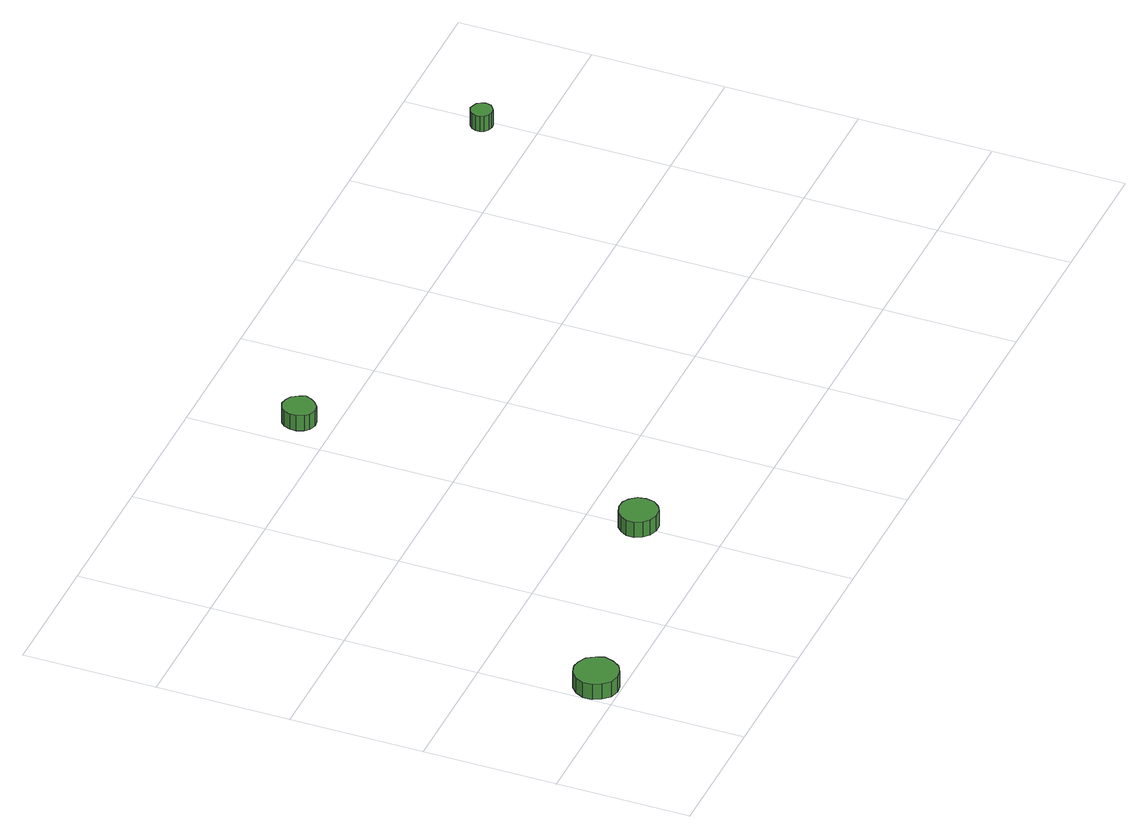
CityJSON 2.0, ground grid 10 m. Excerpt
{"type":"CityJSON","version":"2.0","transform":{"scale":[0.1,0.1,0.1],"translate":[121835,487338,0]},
"CityObjects":{
"tree1":{"type":"SolitaryVegetationObject","attributes":{"function":"something"},"geometry":[{"type":"MultiSurface","lod":"1","boundaries":[[[0,1,2,3,4,5,6,7,8,9,10,11,12,13,14]],[[15,16,17,18,19,20,21,22,23,24,25,26,27,28,29]],[[0,29,28,1]],[[1,28,27,2]],[[2,27,26,3]],[[3,26,25,4]],[[4,25,24,5]],[[5,24,23,6]],[[6,23,22,7]],[[7,22,21,8]],[[8,21,20,9]],[[9,20,19,10]],[[10,19,18,11]],[[11,18,17,12]],[[12,17,16,13]],[[13,16,15,14]],[[14,15,29,0]]]}]},
"tree2":{"type":"SolitaryVegetationObject","attributes":{"function":"something"},"geometry":[{"type":"MultiSurface","lod":"1","boundaries":[[[30,31,32,33,34,35,36,37,38,39,40,41,42,43,44]],[[45,46,47,48,49,50,51,52,53,54,55,56,57,58,59]],[[30,59,58,31]],[[31,58,57,32]],[[32,57,56,33]],[[33,56,55,34]],[[34,55,54,35]],[[35,54,53,36]],[[36,53,52,37]],[[37,52,51,38]],[[38,51,50,39]],[[39,50,49,40]],[[40,49,48,41]],[[41,48,47,42]],[[42,47,46,43]],[[43,46,45,44]],[[44,45,59,30]]]}]},
"tree3":{"type":"SolitaryVegetationObject","attributes":{"function":"something"},"geometry":[{"type":"MultiSurface","lod":"1","boundaries":[[[60,61,62,63,64,65,66,67,68,69,70,71,72,73,74]],[[75,76,77,78,79,80,81,82,83,84,85,86,87,88,89]],[[60,89,88,61]],[[61,88,87,62]],[[62,87,86,63]],[[63,86,85,64]],[[64,85,84,65]],[[65,84,83,66]],[[66,83,82,67]],[[67,82,81,68]],[[68,81,80,69]],[[69,80,79,70]],[[70,79,78,71]],[[71,78,77,72]],[[72,77,76,73]],[[73,76,75,74]],[[74,75,89,60]]]}]},
"tree4":{"type":"SolitaryVegetationObject","attributes":{"function":"something"},"geometry":[{"type":"MultiSurface","lod":"1","boundaries":[[[90,91,92,93,94,95,96,97,98,99,100,101,102,103,104]],[[105,106,107,108,109,110,111,112,113,114,115,116,117,118,119]],[[90,119,118,91]],[[91,118,117,92]],[[92,117,116,93]],[[93,116,115,94]],[[94,115,114,95]],[[95,114,113,96]],[[96,113,112,97]],[[97,112,111,98]],[[98,111,110,99]],[[99,110,109,100]],[[100,109,108,101]],[[101,108,107,102]],[[102,107,106,103]],[[103,106,105,104]],[[104,105,119,90]]]}]}
},
"vertices":[
[33,18,21],[31,24,21],[27,30,21],[21,33,21],[15,34,21],[8,32,21],[3,27,21],[0,21,21],[0,14,21],[3,8,21],[8,3,21],[15,1,21],[21,2,21],[27,5,21],[31,11,21],[31,11,8],[27,5,8],[21,2,8],[15,1,8],[8,3,8],[3,8,8],[0,14,8],[0,21,8],[3,27,8],[8,32,8],[15,34,8],[21,33,8],[27,30,8],[31,24,8],[33,18,8],
[217,62,20],[216,68,20],[212,73,20],[207,76,20],[201,76,20],[195,74,20],[191,70,20],[188,65,20],[188,59,20],[191,54,20],[195,50,20],[201,48,20],[207,48,20],[212,51,20],[216,56,20],[216,56,7],[212,51,7],[207,48,7],[201,48,7],[195,50,7],[191,54,7],[188,59,7],[188,65,7],[191,70,7],[195,74,7],[201,76,7],[207,76,7],[212,73,7],[216,68,7],[217,62,7],
[238,326,21],[236,330,21],[233,335,21],[229,337,21],[224,338,21],[219,336,21],[216,333,21],[214,328,21],[214,323,21],[216,318,21],[219,315,21],[224,313,21],[229,314,21],[233,317,21],[236,321,21],[236,321,8],[233,317,8],[229,314,8],[224,313,8],[219,315,8],[216,318,8],[214,323,8],[214,328,8],[216,333,8],[219,336,8],[224,338,8],[229,337,8],[233,335,8],[236,330,8],[238,326,8],
[604,340,20],[603,343,20],[601,346,20],[598,347,20],[595,348,20],[592,347,20],[589,344,20],[588,341,20],[588,338,20],[589,335,20],[592,333,20],[595,332,20],[598,332,20],[601,334,20],[603,336,20],[603,336,7],[601,334,7],[598,332,7],[595,332,7],[592,333,7],[589,335,7],[588,338,7],[588,341,7],[589,344,7],[592,347,7],[595,348,7],[598,347,7],[601,346,7],[603,343,7],[604,340,7]
]}
